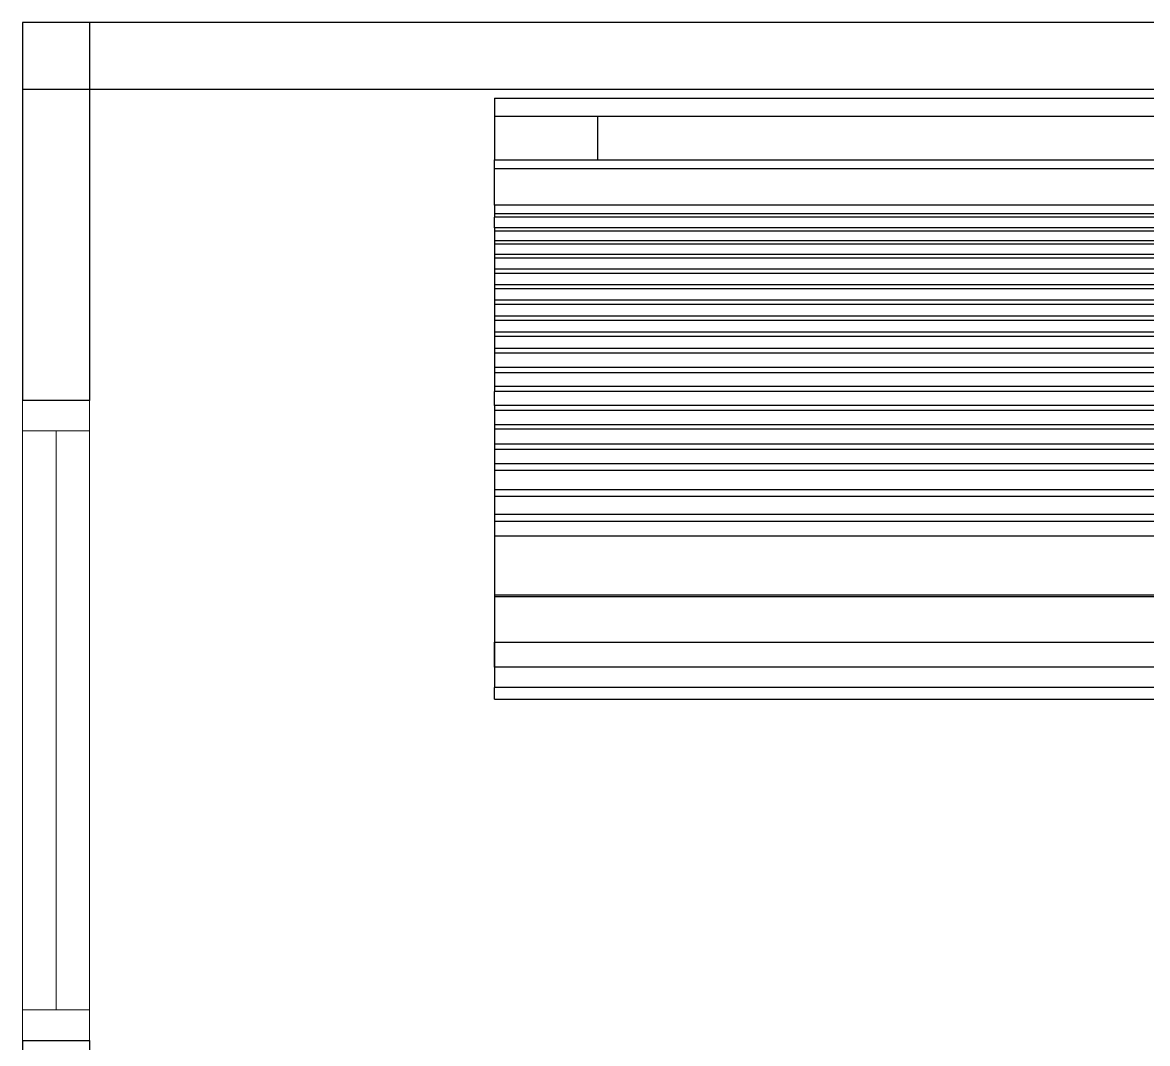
# Model space of a CAD drawing. Header units: inches. Extents: x 14 to 94880, y -4 to 65361.
# Drawn here: x 27065 to 28910, y 39598 to 41273 of the extents above; entities that cross this region are included whole.
import ezdxf

# ---------------------------------------------------------------- set-up
doc = ezdxf.new("R2010")
doc.units = ezdxf.units.IN
doc.header["$MEASUREMENT"] = 0
doc.layers.add('Edges', color=7, linetype='Continuous')
doc.layers.add('partition', color=8, linetype='Continuous')
doc.layers.add('WIN', color=8, linetype='Continuous', lineweight=18)

# ---------------------------------------------------------------- blocks, each defined once
blk = doc.blocks.new('1.0HP AIR CONDITION')
for p, q in [((-1310.1, 956.6), (-1310.1, 884.6)), ((-1478.9, 52.1), (-1478.9, 93.4)), ((-1478.9, 93.4), (1478.9, 93.4)), ((1478.9, 52.1), (-1478.9, 52.1))]:
    blk.add_line(p, q)
at = {"layer": 'Edges'}
for p, q in [((-1478.9, 985.9), (1478.9, 985.9)), ((-1478.9, 985.9), (-1478.9, 956.6)), ((-1478.9, 956.6), (1478.9, 956.6)), ((-1478.9, 956.6), (-1478.9, 884.6)), ((-1478.9, 884.6), (1478.9, 884.6)), ((-1478.9, 870), (-1478.9, 884.6)), ((1478.9, 870), (-1478.9, 870)), ((-1478.9, 810.4), (-1478.9, 870)), ((-1478.9, 810.4), (-1478.9, 796.2)), ((1478.9, 810.4), (-1478.9, 810.4)), ((1478.9, 796.2), (-1478.9, 796.2)), ((-1478.9, 796.2), (-1478.9, 790.4)), ((1478.9, 790.4), (-1478.9, 790.4)), ((-1478.9, 773.4), (-1478.9, 790.4)), ((1478.9, 773.4), (-1478.9, 773.4)), ((-1478.9, 773.4), (-1478.9, 767.4)), ((1478.9, 767.4), (-1478.9, 767.4)), ((-1478.9, 767.4), (-1478.9, 752)), ((-1478.9, 752), (-1478.9, 746.5)), ((1478.9, 752), (-1478.9, 752)), ((1478.9, 746.5), (-1478.9, 746.5)), ((-1478.9, 746.5), (-1478.9, 729.6)), ((1478.9, 729.6), (-1478.9, 729.6)), ((-1478.9, 729.6), (-1478.9, 723.4)), ((1478.9, 723.4), (-1478.9, 723.4)), ((-1478.9, 723.4), (-1478.9, 705.1)), ((1478.9, 705.1), (-1478.9, 705.1)), ((-1478.9, 705.1), (-1478.9, 698.3)), ((-1478.9, 698.3), (-1478.9, 679.6)), ((1478.9, 698.3), (-1478.9, 698.3)), ((1478.9, 679.6), (-1478.9, 679.6)), ((-1478.9, 679.6), (-1478.9, 673.2)), ((1478.9, 673.2), (-1478.9, 673.2)), ((-1478.9, 673.2), (-1478.9, 654.7)), ((1478.9, 654.7), (-1478.9, 654.7)), ((-1478.9, 654.7), (-1478.9, 647.3)), ((1478.9, 647.3), (-1478.9, 647.3)), ((-1478.9, 647.3), (-1478.9, 628.1)), ((1478.9, 628.1), (-1478.9, 628.1)), ((-1478.9, 628.1), (-1478.9, 621.2)), ((1478.9, 621.2), (-1478.9, 621.2)), ((-1478.9, 621.2), (-1478.9, 601.8)), ((1478.9, 601.8), (-1478.9, 601.8)), ((-1478.9, 601.8), (-1478.9, 594.9)), ((1478.9, 594.9), (-1478.9, 594.9)), ((-1478.9, 594.9), (-1478.9, 575.3)), ((1478.9, 575.3), (-1478.9, 575.3)), ((-1478.9, 575.3), (-1478.9, 567.5)), ((1478.9, 567.5), (-1478.9, 567.5)), ((-1478.9, 567.5), (-1478.9, 543.8)), ((1478.9, 543.8), (-1478.9, 543.8)), ((-1478.9, 543.8), (-1478.9, 535.5)), ((-1478.9, 535.5), (-1478.9, 512.6)), ((1478.9, 535.5), (-1478.9, 535.5)), ((1478.9, 512.6), (-1478.9, 512.6)), ((-1478.9, 512.6), (-1478.9, 504.5)), ((1478.9, 504.5), (-1478.9, 504.5)), ((-1478.9, 481.8), (-1478.9, 504.5)), ((1478.9, 481.8), (-1478.9, 481.8)), ((-1478.9, 481.8), (-1478.9, 473.7)), ((-1478.9, 473.7), (-1478.9, 450.2)), ((1478.9, 473.7), (-1478.9, 473.7)), ((1478.9, 450.2), (-1478.9, 450.2)), ((-1478.9, 450.2), (-1478.9, 442.8)), ((-1478.9, 442.8), (-1478.9, 418.2)), ((1478.9, 442.8), (-1478.9, 442.8)), ((1478.9, 418.2), (-1478.9, 418.2)), ((-1478.9, 418.2), (-1478.9, 409.7)), ((1478.9, 409.7), (-1478.9, 409.7)), ((-1478.9, 409.7), (-1478.9, 386)), ((1478.9, 386), (-1478.9, 386)), ((-1478.9, 386), (-1478.9, 374.8)), ((1478.9, 374.8), (-1478.9, 374.8)), ((-1478.9, 374.8), (-1478.9, 343.5)), ((1478.9, 343.5), (-1478.9, 343.5)), ((-1478.9, 343.5), (-1478.9, 332.5)), ((1478.9, 332.5), (-1478.9, 332.5)), ((-1478.9, 332.5), (-1478.9, 302.6)), ((-1478.9, 302.6), (-1478.9, 291.6)), ((1478.9, 302.6), (-1478.9, 302.6)), ((1478.9, 291.6), (-1478.9, 291.6)), ((-1478.9, 291.6), (-1478.9, 267.1)), ((1478.9, 267.1), (-1478.9, 267.1)), ((-1478.9, 267.1), (-1478.9, 170.5)), ((1478.9, 170.5), (-1478.9, 170.5)), ((-1478.9, 170.5), (-1478.9, 167.8)), ((1478.9, 167.8), (-1478.9, 167.8)), ((-1478.9, 167.8), (-1478.9, 19.1)), ((-1279.8, 19.1), (-1478.9, 19.1)), ((-1478.9, 0), (-1478.9, 19.1)), ((-1277.4, 19.1), (-1279.8, 19.1)), ((1260.5, 19.1), (-1277.4, 19.1)), ((-1478.9, 0), (1478.9, 0))]:
    blk.add_line(p, q, dxfattribs=at)

msp = doc.modelspace()

# ---------------------------------------------------------------- linework, layer by layer
at = {"layer": 'partition'}
for p, q in [((31065.2, 41273.4), (27065.2, 41273.4)), ((27065.2, 41273.4), (27065.2, 40653.4)), ((27175.2, 41273.4), (27175.2, 40653.4)), ((31065.2, 41163.4), (27065.2, 41163.4)), ((27175.2, 40653.4), (27065.2, 40653.4)), ((27065.2, 39603.4), (27175.2, 39603.4)), ((27065.2, 39603.4), (27065.2, 39003.4)), ((27175.2, 39603.4), (27175.2, 39003.4))]:
    msp.add_line(p, q, dxfattribs=at)
at = {"layer": 'WIN'}
for p, q in [((27065.2, 39603.4), (27065.2, 40653.4)), ((27175.2, 39603.4), (27175.2, 40653.4)), ((27120.2, 39653.4), (27120.2, 40603.4))]:
    msp.add_line(p, q, dxfattribs=at)
for points in [[(27175.2, 40653.4), (27065.2, 40653.4), (27065.2, 40603.4), (27175.2, 40603.4)], [(27175.2, 39653.4), (27065.2, 39653.4), (27065.2, 39603.4), (27175.2, 39603.4)]]:
    msp.add_lwpolyline(points, close=True, dxfattribs=at)

# ---------------------------------------------------------------- block references
msp.add_blockref('1.0HP AIR CONDITION', (29318.1, 40163.4))

doc.saveas('drawing.dxf')
